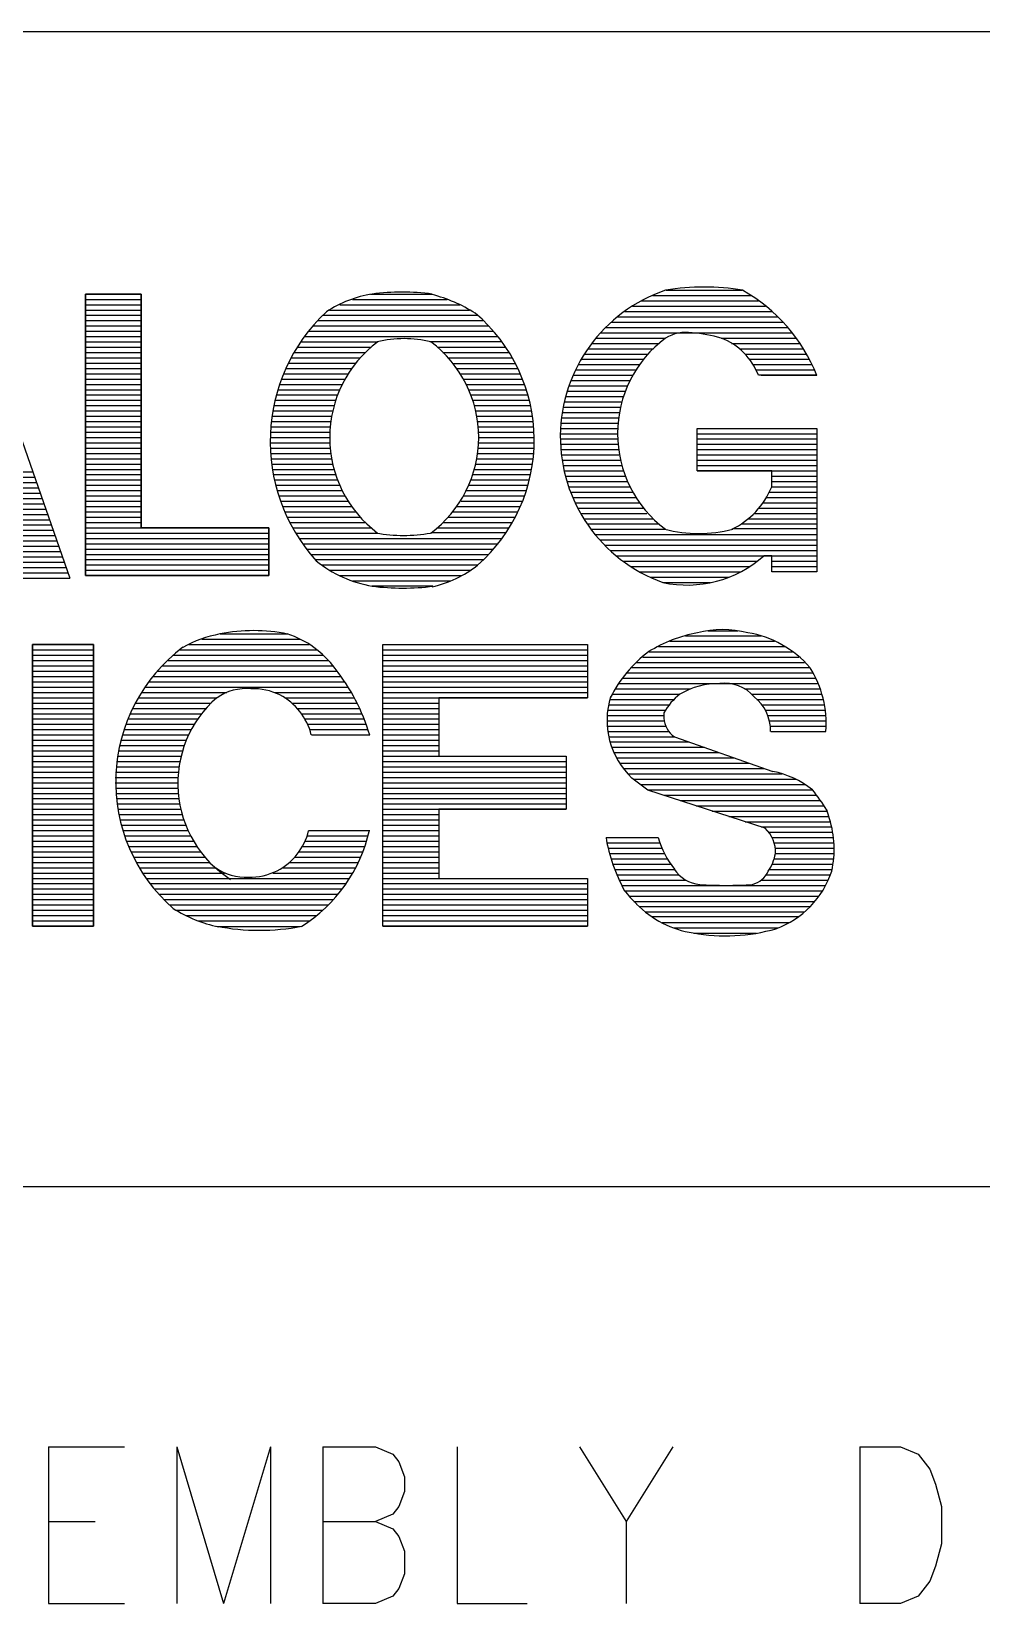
# Model space of a CAD drawing. Extents: x 12040 to 27945, y 10799 to 21199.
# Drawn here: x 26144 to 26514, y 11437 to 12049 of the extents above; entities that cross this region are included whole.
import ezdxf

# ---------------------------------------------------------------- set-up
doc = ezdxf.new("R2010")
doc.units = 0
doc.header["$MEASUREMENT"] = 0
doc.layers.add('ASSYDWGBOT_PHO', color=7, linetype='Continuous')

msp = doc.modelspace()

# ---------------------------------------------------------------- linework, layer by layer
at = {"layer": 'ASSYDWGBOT_PHO'}
for points in [[(23240.999, 12049.38), (27945, 12049.38)], [(26120.831, 11946.11), (26159.1, 11836.48)], [(26165.26, 11947.1), (26186.979, 11947.1)], [(26165.26, 11945.03), (26186.979, 11945.03)], [(26269.171, 11945.03), (26306.11, 11945.03)], [(26300.1, 11946.93), (26276.3, 11946.93)], [(26386.049, 11946.51), (26424.419, 11946.51)], [(26391.399, 11948.63), (26421, 11948.63)], [(26165.26, 11942.96), (26186.979, 11942.96)], [(26165.26, 11940.89), (26186.979, 11940.89)], [(26260.309, 11940.89), (26314.779, 11940.89)], [(26264.25, 11942.96), (26311.041, 11942.96)], [(26375.29, 11940.3), (26432.59, 11940.3)], [(26378.29, 11942.37), (26430.111, 11942.37)], [(26381.71, 11944.44), (26427.32, 11944.44)], [(26165.26, 11938.83), (26186.979, 11938.83)], [(26165.26, 11936.76), (26186.979, 11936.76)], [(26165.26, 11934.69), (26186.979, 11934.69)], [(26253.811, 11934.69), (26322.269, 11934.69)], [(26255.68, 11936.76), (26320, 11936.76)], [(26257.851, 11938.83), (26317.829, 11938.83)], [(26367.95, 11934.1), (26438.801, 11934.1)], [(26370.02, 11936.17), (26436.93, 11936.17)], [(26372.499, 11938.23), (26434.87, 11938.23)], [(26165.26, 11932.62), (26186.979, 11932.62)], [(26165.26, 11930.55), (26186.979, 11930.55)], [(26165.26, 11928.48), (26186.979, 11928.48)], [(26249.18, 11928.53), (26278.799, 11928.53)], [(26250.66, 11930.55), (26325.809, 11930.55)], [(26252.23, 11932.62), (26324.141, 11932.62)], [(26327.299, 11928.53), (26299.4, 11928.53)], [(26362.471, 11927.89), (26388.639, 11927.89)], [(26364.229, 11929.96), (26391.121, 11929.96)], [(26365.99, 11932.03), (26440.35, 11932.03)], [(26412.84, 11929.96), (26441.799, 11929.96)], [(26416.87, 11927.89), (26443.451, 11927.89)], [(26165.26, 11926.41), (26186.979, 11926.41)], [(26165.26, 11924.35), (26186.979, 11924.35)], [(26165.26, 11922.28), (26186.979, 11922.28)], [(26245.34, 11922.28), (26272.2, 11922.28)], [(26246.519, 11924.35), (26274.16, 11924.35)], [(26247.801, 11926.41), (26276.44, 11926.41)], [(26302.61, 11926.41), (26328.871, 11926.41)], [(26304.47, 11924.35), (26330.24, 11924.35)], [(26306.54, 11922.28), (26331.43, 11922.28)], [(26358.33, 11921.69), (26382.641, 11921.69)], [(26359.57, 11923.76), (26384.39, 11923.76)], [(26360.92, 11925.82), (26386.459, 11925.82)], [(26419.97, 11925.82), (26444.799, 11925.82)], [(26422.15, 11923.76), (26445.93, 11923.76)], [(26423.901, 11921.69), (26447.17, 11921.69)], [(26165.26, 11920.21), (26186.979, 11920.21)], [(26165.26, 11918.14), (26186.979, 11918.14)], [(26165.26, 11916.07), (26186.979, 11916.07)], [(26242.411, 11916.07), (26267.54, 11916.07)], [(26243.45, 11918.14), (26268.89, 11918.14)], [(26244.579, 11920.21), (26270.439, 11920.21)], [(26308.399, 11920), (26332.609, 11920)], [(26309.851, 11918.14), (26333.59, 11918.14)], [(26311.19, 11916.07), (26334.579, 11916.07)], [(26355.23, 11915.48), (26378.401, 11915.48)], [(26356.159, 11917.55), (26379.74, 11917.55)], [(26357.3, 11919.62), (26381.09, 11919.62)], [(26425.35, 11919.62), (26448.099, 11919.62)], [(26426.39, 11917.55), (26449.141, 11917.55)], [(26428.35, 11915.48), (26450.069, 11915.48)], [(26165.26, 11914), (26186.979, 11914)], [(26165.26, 11911.94), (26186.979, 11911.94)], [(26165.26, 11909.87), (26186.979, 11909.87)], [(26240.219, 11909.87), (26264.231, 11909.87)], [(26240.91, 11911.94), (26265.27, 11911.94)], [(26241.48, 11914), (26266.3, 11914)], [(26312.429, 11914), (26335.47, 11914)], [(26313.57, 11911.94), (26336.06, 11911.94)], [(26314.501, 11909.87), (26336.84, 11909.87)], [(26352.85, 11909.28), (26375.401, 11909.28)], [(26353.571, 11911.34), (26376.221, 11911.34)], [(26354.401, 11913.41), (26377.26, 11913.41)], [(26165.26, 11907.8), (26186.979, 11907.8)], [(26165.26, 11905.73), (26186.979, 11905.73)], [(26165.26, 11903.66), (26186.979, 11903.66)], [(26238.541, 11903.66), (26262.06, 11903.66)], [(26239.13, 11905.73), (26262.68, 11905.73)], [(26239.62, 11907.8), (26263.411, 11907.8)], [(26315.331, 11907.8), (26337.53, 11907.8)], [(26316.05, 11905.73), (26338.12, 11905.73)], [(26316.771, 11903.66), (26338.52, 11903.66)], [(26351.299, 11903.07), (26373.541, 11903.07)], [(26351.82, 11905.14), (26374.05, 11905.14)], [(26352.329, 11907.21), (26374.67, 11907.21)], [(26165.26, 11901.59), (26186.979, 11901.59)], [(26165.26, 11899.52), (26186.979, 11899.52)], [(26165.26, 11897.46), (26186.979, 11897.46)], [(26237.65, 11897.46), (26260.82, 11897.46)], [(26237.85, 11899.52), (26261.03, 11899.52)], [(26238.15, 11901.59), (26261.44, 11901.59)], [(26317.289, 11901.59), (26338.909, 11901.59)], [(26317.711, 11899.52), (26339.211, 11899.52)], [(26318.119, 11897.46), (26339.5, 11897.46)], [(26350.571, 11896.86), (26372.499, 11896.86)], [(26350.889, 11898.93), (26372.709, 11898.93)], [(26351.089, 11901), (26373.119, 11901)], [(26165.26, 11895.39), (26186.979, 11895.39)], [(26165.26, 11893.32), (26186.979, 11893.32)], [(26165.26, 11891.25), (26186.979, 11891.25)], [(26237.16, 11891.25), (26260.3, 11891.25)], [(26237.261, 11893.32), (26260.41, 11893.32)], [(26237.56, 11895.39), (26260.509, 11895.39)], [(26318.331, 11895.39), (26339.701, 11895.39)], [(26318.331, 11893.32), (26339.899, 11893.32)], [(26318.331, 11891.25), (26339.899, 11891.25)], [(26350.26, 11892.73), (26372.4, 11892.73)], [(26350.37, 11890.66), (26372.499, 11890.66)], [(26350.47, 11894.8), (26372.499, 11894.8)], [(26403.53, 11878.25), (26403.53, 11894.8)], [(26403.53, 11894.8), (26450.069, 11894.8)], [(26403.53, 11894.8), (26450.069, 11894.8)], [(26403.53, 11892.73), (26450.069, 11892.73)], [(26403.53, 11890.66), (26450.069, 11890.66)], [(26450.069, 11894.8), (26450.069, 11838.95)], [(26165.26, 11889.18), (26186.979, 11889.18)], [(26165.26, 11887.11), (26186.979, 11887.11)], [(26165.26, 11885.04), (26186.979, 11885.04)], [(26237.16, 11889.18), (26260.41, 11889.18)], [(26237.261, 11887.11), (26260.509, 11887.11)], [(26237.459, 11885.04), (26260.82, 11885.04)], [(26318.02, 11885.04), (26339.8, 11885.04)], [(26318.331, 11889.18), (26340, 11889.18)], [(26318.331, 11887.11), (26339.899, 11887.11)], [(26350.26, 11888.59), (26372.601, 11888.59)], [(26350.571, 11886.52), (26372.81, 11886.52)], [(26350.679, 11884.45), (26373.02, 11884.45)], [(26403.53, 11888.59), (26450.069, 11888.59)], [(26403.53, 11886.52), (26450.069, 11886.52)], [(26403.53, 11884.45), (26450.069, 11884.45)], [(26121.25, 11877.85), (26144.621, 11877.85)], [(26165.26, 11882.98), (26186.979, 11882.98)], [(26165.26, 11880.91), (26186.979, 11880.91)], [(26165.26, 11878.84), (26186.979, 11878.84)], [(26237.56, 11882.98), (26261.03, 11882.98)], [(26237.749, 11880.91), (26261.44, 11880.91)], [(26238.15, 11878.84), (26261.959, 11878.84)], [(26316.771, 11878.84), (26338.909, 11878.84)], [(26317.4, 11880.91), (26339.31, 11880.91)], [(26317.711, 11882.98), (26339.6, 11882.98)], [(26350.889, 11882.39), (26373.541, 11882.39)], [(26351.299, 11880.32), (26374.161, 11880.32)], [(26351.82, 11878.25), (26374.781, 11878.25)], [(26403.53, 11882.39), (26450.069, 11882.39)], [(26403.53, 11880.32), (26450.069, 11880.32)], [(26432.489, 11878.25), (26403.53, 11878.25)], [(26403.53, 11878.25), (26450.069, 11878.25)], [(26432.489, 11872.04), (26432.489, 11878.25)], [(26071.19, 11871.65), (26146.79, 11871.65)], [(26072.02, 11873.72), (26146.07, 11873.72)], [(26121.969, 11875.79), (26145.35, 11875.79)], [(26165.26, 11876.77), (26186.979, 11876.77)], [(26165.26, 11874.7), (26186.979, 11874.7)], [(26165.26, 11872.63), (26186.979, 11872.63)], [(26238.541, 11876.77), (26262.581, 11876.77)], [(26238.84, 11874.7), (26263.411, 11874.7)], [(26239.309, 11872.63), (26264.13, 11872.63)], [(26314.501, 11872.63), (26337.53, 11872.63)], [(26315.43, 11874.7), (26338.12, 11874.7)], [(26316.05, 11876.77), (26338.52, 11876.77)], [(26352.329, 11876.18), (26375.29, 11876.18)], [(26352.751, 11874.11), (26376.221, 11874.11)], [(26353.571, 11872.04), (26377.26, 11872.04)], [(26432.489, 11876.18), (26450.069, 11876.18)], [(26432.489, 11874.11), (26450.069, 11874.11)], [(26432.489, 11872.04), (26450.069, 11872.04)], [(26068.81, 11865.44), (26148.76, 11865.44)], [(26069.639, 11867.51), (26148.14, 11867.51)], [(26070.36, 11869.58), (26147.409, 11869.58)], [(26165.26, 11870.57), (26186.979, 11870.57)], [(26165.26, 11868.5), (26186.979, 11868.5)], [(26165.26, 11866.43), (26186.979, 11866.43)], [(26239.929, 11870.57), (26265.169, 11870.57)], [(26240.65, 11868.5), (26266.3, 11868.5)], [(26241.48, 11866.43), (26267.54, 11866.43)], [(26311.501, 11866.43), (26335.47, 11866.43)], [(26312.531, 11868.5), (26336.149, 11868.5)], [(26313.669, 11870.57), (26336.84, 11870.57)], [(26354.191, 11869.97), (26378.401, 11869.97)], [(26355.021, 11867.91), (26379.74, 11867.91)], [(26355.949, 11865.84), (26381.09, 11865.84)], [(26429.07, 11865.84), (26450.069, 11865.84)], [(26430.519, 11867.91), (26450.069, 11867.91)], [(26431.561, 11869.97), (26450.069, 11869.97)], [(26067.471, 11861.31), (26150.41, 11861.31)], [(26068.09, 11863.37), (26149.691, 11863.37)], [(26165.26, 11864.36), (26186.979, 11864.36)], [(26165.26, 11862.29), (26186.979, 11862.29)], [(26165.26, 11860.22), (26186.979, 11860.22)], [(26242.09, 11864.36), (26268.89, 11864.36)], [(26242.88, 11862.29), (26270.34, 11862.29)], [(26243.759, 11860.22), (26272.2, 11860.22)], [(26306.641, 11860.22), (26332.51, 11860.22)], [(26308.399, 11862.29), (26333.59, 11862.29)], [(26310.049, 11864.36), (26334.579, 11864.36)], [(26356.991, 11863.77), (26382.429, 11863.77)], [(26358.12, 11861.7), (26383.881, 11861.7)], [(26359.47, 11859.63), (26386.15, 11859.63)], [(26423.491, 11859.63), (26450.069, 11859.63)], [(26425.659, 11861.7), (26450.069, 11861.7)], [(26427.629, 11863.77), (26450.069, 11863.77)], [(26127.76, 11859.24), (26151.03, 11859.24)], [(26128.49, 11857.17), (26151.859, 11857.17)], [(26129.11, 11855.1), (26152.58, 11855.1)], [(26165.26, 11858.15), (26186.979, 11858.15)], [(26165.26, 11856.09), (26236.62, 11856.09)], [(26165.26, 11854.02), (26236.62, 11854.02)], [(26244.94, 11858.15), (26274.16, 11858.15)], [(26245.93, 11856.09), (26276.44, 11856.09)], [(26247.11, 11854.03), (26278.601, 11854.03)], [(26329, 11854.13), (26299.801, 11854.13)], [(26302.5, 11856.09), (26330.151, 11856.09)], [(26304.569, 11858.15), (26331.329, 11858.15)], [(26360.71, 11857.56), (26388.43, 11857.56)], [(26362.16, 11855.53), (26391.001, 11855.53)], [(26363.81, 11853.43), (26450.069, 11853.43)], [(26450.001, 11855.63), (26417.299, 11855.63)], [(26420.589, 11857.56), (26450.069, 11857.56)], [(26129.93, 11853.03), (26153.21, 11853.03)], [(26130.659, 11850.96), (26153.931, 11850.96)], [(26131.18, 11848.9), (26154.65, 11848.9)], [(26165.26, 11851.95), (26236.62, 11851.95)], [(26165.26, 11849.88), (26236.62, 11849.88)], [(26165.26, 11847.81), (26236.62, 11847.81)], [(26248.489, 11851.95), (26327.391, 11851.95)], [(26249.87, 11849.88), (26325.911, 11849.88)], [(26251.249, 11847.81), (26324.141, 11847.81)], [(26365.669, 11851.36), (26450.069, 11851.36)], [(26367.43, 11849.29), (26450.069, 11849.29)], [(26369.711, 11847.22), (26450.069, 11847.22)], [(26132.111, 11846.83), (26155.38, 11846.83)], [(26132.83, 11844.76), (26156.099, 11844.76)], [(26133.551, 11842.69), (26157.03, 11842.69)], [(26165.26, 11845.74), (26236.62, 11845.74)], [(26165.26, 11843.67), (26236.62, 11843.67)], [(26165.26, 11841.61), (26236.62, 11841.61)], [(26253.12, 11845.74), (26322.359, 11845.74)], [(26254.601, 11843.67), (26320.101, 11843.67)], [(26257.45, 11841.61), (26317.93, 11841.61)], [(26372.089, 11845.15), (26450.069, 11845.15)], [(26374.571, 11843.08), (26426.8, 11843.08)], [(26377.67, 11841.02), (26423.8, 11841.02)], [(26432.489, 11845.15), (26429.38, 11845.15)], [(26432.489, 11838.95), (26432.489, 11845.15)], [(26432.489, 11843.08), (26450.069, 11843.08)], [(26432.489, 11841.02), (26450.069, 11841.02)], [(26134.279, 11840.62), (26157.551, 11840.62)], [(26135, 11838.55), (26158.381, 11838.55)], [(26135.731, 11836.48), (26159.1, 11836.48)], [(26165.26, 11839.54), (26236.62, 11839.54)], [(26165.26, 11837.47), (26236.62, 11837.47)], [(26260.41, 11839.54), (26315.081, 11839.54)], [(26264.351, 11837.47), (26311.529, 11837.47)], [(26269.171, 11835.4), (26307.289, 11835.4)], [(26381.09, 11838.95), (26420.28, 11838.95)], [(26385.22, 11836.88), (26415.84, 11836.88)], [(26390.19, 11834.81), (26408.701, 11834.81)], [(26450.069, 11838.95), (26432.489, 11838.95)], [(26276.8, 11833.43), (26300.501, 11833.43)], [(26144.569, 11810.58), (26168.36, 11810.58)], [(26205.54, 11810.58), (26252.439, 11810.58)], [(26210.569, 11812.65), (26248.819, 11812.65)], [(26217.699, 11814.73), (26243.799, 11814.73)], [(26281.09, 11810.58), (26360.729, 11810.58)], [(26281.09, 11700.95), (26281.09, 11810.58)], [(26281.09, 11810.58), (26360.729, 11810.58)], [(26360.729, 11810.58), (26360.729, 11789.89)], [(26392.799, 11811.96), (26433.55, 11811.96)], [(26398.899, 11814.03), (26428.379, 11814.03)], [(26407.801, 11815.93), (26419.3, 11815.93)], [(26144.569, 11808.51), (26168.36, 11808.51)], [(26144.569, 11806.44), (26168.36, 11806.44)], [(26144.569, 11804.37), (26168.36, 11804.37)], [(26197.371, 11804.37), (26259.89, 11804.37)], [(26199.539, 11806.44), (26257.82, 11806.44)], [(26202.101, 11808.51), (26255.341, 11808.51)], [(26281.09, 11808.51), (26360.729, 11808.51)], [(26281.09, 11806.44), (26360.729, 11806.44)], [(26281.09, 11804.37), (26360.729, 11804.37)], [(26382.25, 11805.75), (26443.069, 11805.75)], [(26384.729, 11807.82), (26440.58, 11807.82)], [(26388.46, 11809.89), (26437.481, 11809.89)], [(26144.569, 11802.3), (26168.36, 11802.3)], [(26144.569, 11800.24), (26168.36, 11800.24)], [(26144.569, 11798.17), (26168.36, 11798.17)], [(26191.66, 11798.17), (26264.65, 11798.17)], [(26193.43, 11800.24), (26263.201, 11800.24)], [(26195.2, 11802.3), (26261.551, 11802.3)], [(26281.09, 11802.3), (26360.729, 11802.3)], [(26281.09, 11800.24), (26360.729, 11800.24)], [(26281.09, 11798.17), (26360.729, 11798.17)], [(26376.051, 11799.55), (26448.549, 11799.55)], [(26377.81, 11801.62), (26447.411, 11801.62)], [(26379.77, 11803.68), (26445.339, 11803.68)], [(26144.569, 11796.1), (26168.36, 11796.1)], [(26144.569, 11794.03), (26168.36, 11794.03)], [(26144.569, 11791.96), (26168.36, 11791.96)], [(26187.321, 11791.96), (26220.28, 11791.96)], [(26188.601, 11794.03), (26231.76, 11794.03)], [(26190.18, 11796.1), (26234.14, 11796.1)], [(26230.73, 11794.03), (26267.441, 11794.03)], [(26233.521, 11796.1), (26266.199, 11796.1)], [(26238.899, 11791.96), (26268.681, 11791.96)], [(26281.09, 11796.1), (26360.729, 11796.1)], [(26281.09, 11794.03), (26360.729, 11794.03)], [(26281.09, 11791.96), (26360.729, 11791.96)], [(26371.599, 11793.34), (26400.869, 11793.34)], [(26372.94, 11795.41), (26450.621, 11795.41)], [(26374.39, 11797.48), (26449.69, 11797.48)], [(26421.97, 11793.34), (26451.441, 11793.34)], [(26144.569, 11789.89), (26168.36, 11789.89)], [(26144.569, 11787.83), (26168.36, 11787.83)], [(26184.66, 11787.83), (26214.18, 11787.83)], [(26185.94, 11789.89), (26216.45, 11789.89)], [(26242.929, 11789.89), (26269.819, 11789.89)], [(26245.72, 11787.83), (26270.96, 11787.83)], [(26281.09, 11789.89), (26360.729, 11789.89)], [(26281.09, 11787.83), (26302.811, 11787.83)], [(26360.729, 11789.89), (26302.811, 11789.89)], [(26302.811, 11789.89), (26302.811, 11767.14)], [(26368.91, 11787.14), (26392.7, 11787.14)], [(26369.32, 11789.2), (26394.251, 11789.2)], [(26370.26, 11791.27), (26396.73, 11791.27)], [(26424.761, 11791.27), (26452.061, 11791.27)], [(26426.729, 11789.2), (26452.681, 11789.2)], [(26428.65, 11787.14), (26452.999, 11787.14)], [(26144.569, 11785.76), (26168.36, 11785.76)], [(26144.569, 11783.69), (26168.36, 11783.69)], [(26144.569, 11781.62), (26168.36, 11781.62)], [(26181.81, 11781.62), (26209.009, 11781.62)], [(26182.84, 11783.69), (26210.56, 11783.69)], [(26183.58, 11785.76), (26212.21, 11785.76)], [(26247.789, 11785.76), (26271.99, 11785.76)], [(26249.439, 11783.69), (26272.82, 11783.69)], [(26250.69, 11781.62), (26273.649, 11781.62)], [(26281.09, 11785.76), (26302.811, 11785.76)], [(26281.09, 11783.69), (26302.811, 11783.69)], [(26281.09, 11781.62), (26302.811, 11781.62)], [(26368.29, 11780.93), (26390.73, 11780.93)], [(26368.389, 11783), (26390.53, 11783)], [(26368.601, 11785.07), (26391.15, 11785.07)], [(26430.031, 11785.07), (26453.31, 11785.07)], [(26430.91, 11783), (26453.621, 11783)], [(26431.601, 11780.93), (26453.621, 11780.93)], [(26144.569, 11779.55), (26168.36, 11779.55)], [(26144.569, 11777.48), (26168.36, 11777.48)], [(26144.569, 11775.41), (26168.36, 11775.41)], [(26179.63, 11775.41), (26205.391, 11775.41)], [(26180.25, 11777.48), (26206.421, 11777.48)], [(26181.08, 11779.55), (26207.56, 11779.55)], [(26251.82, 11779.55), (26274.469, 11779.55)], [(26252.55, 11777.48), (26275.2, 11777.48)], [(26253.269, 11775.41), (26275.921, 11775.41)], [(26281.09, 11779.55), (26302.811, 11779.55)], [(26281.09, 11777.48), (26302.811, 11777.48)], [(26281.09, 11775.41), (26302.811, 11775.41)], [(26368.29, 11778.86), (26391.121, 11778.86)], [(26368.601, 11776.79), (26392.401, 11776.79)], [(26369.011, 11774.72), (26394.569, 11774.72)], [(26394.65, 11774.65), (26432.92, 11761.21)], [(26431.999, 11778.86), (26453.621, 11778.86)], [(26432.19, 11776.79), (26453.621, 11776.79)], [(26144.569, 11773.35), (26168.36, 11773.35)], [(26144.569, 11771.28), (26168.36, 11771.28)], [(26144.569, 11769.21), (26168.36, 11769.21)], [(26177.98, 11769.21), (26203.011, 11769.21)], [(26178.499, 11771.28), (26203.63, 11771.28)], [(26179.01, 11773.35), (26204.46, 11773.35)], [(26281.09, 11773.35), (26302.811, 11773.35)], [(26281.09, 11771.28), (26302.811, 11771.28)], [(26281.09, 11769.21), (26302.811, 11769.21)], [(26369.431, 11772.66), (26400.379, 11772.66)], [(26370.15, 11770.59), (26406.29, 11770.59)], [(26370.88, 11768.52), (26412.001, 11768.52)], [(26144.569, 11767.14), (26168.36, 11767.14)], [(26144.569, 11765.07), (26168.36, 11765.07)], [(26144.569, 11763), (26168.36, 11763)], [(26177.151, 11763), (26201.66, 11763)], [(26177.361, 11765.07), (26201.969, 11765.07)], [(26177.67, 11767.14), (26202.49, 11767.14)], [(26281.09, 11767.14), (26352.461, 11767.14)], [(26281.09, 11765.07), (26352.461, 11765.07)], [(26281.09, 11763), (26352.461, 11763)], [(26302.811, 11767.14), (26352.461, 11767.14)], [(26352.461, 11767.14), (26352.461, 11746.46)], [(26372.009, 11766.45), (26417.91, 11766.45)], [(26373.289, 11764.38), (26423.82, 11764.38)], [(26374.769, 11762.31), (26429.729, 11762.31)], [(26144.569, 11760.93), (26168.36, 11760.93)], [(26144.569, 11758.87), (26168.36, 11758.87)], [(26144.569, 11756.8), (26168.36, 11756.8)], [(26176.84, 11758.87), (26201.25, 11758.87)], [(26176.84, 11756.8), (26201.151, 11756.8)], [(26176.941, 11760.93), (26201.46, 11760.93)], [(26281.09, 11760.93), (26352.461, 11760.93)], [(26281.09, 11758.87), (26352.461, 11758.87)], [(26281.09, 11756.8), (26352.461, 11756.8)], [(26376.44, 11760.25), (26436.529, 11760.25)], [(26384.22, 11753.94), (26378.071, 11758.56)], [(26378.611, 11758.18), (26441.851, 11758.18)], [(26381.371, 11756.11), (26445.589, 11756.11)], [(26144.569, 11754.73), (26168.36, 11754.73)], [(26144.569, 11752.66), (26168.36, 11752.66)], [(26144.569, 11750.59), (26168.36, 11750.59)], [(26176.941, 11754.73), (26201.25, 11754.73)], [(26177.05, 11752.66), (26201.349, 11752.66)], [(26177.25, 11750.59), (26201.559, 11750.59)], [(26281.09, 11754.73), (26352.461, 11754.73)], [(26281.09, 11752.66), (26352.461, 11752.66)], [(26281.09, 11750.59), (26352.461, 11750.59)], [(26384.22, 11754.04), (26448.351, 11754.04)], [(26429.899, 11739.06), (26384.22, 11753.94)], [(26390.53, 11751.97), (26450.02, 11751.97)], [(26396.83, 11749.9), (26451.5, 11749.9)], [(26144.569, 11748.52), (26168.36, 11748.52)], [(26144.569, 11746.46), (26168.36, 11746.46)], [(26144.569, 11744.39), (26168.36, 11744.39)], [(26177.561, 11748.52), (26201.87, 11748.52)], [(26177.87, 11746.46), (26202.28, 11746.46)], [(26178.391, 11744.39), (26202.9, 11744.39)], [(26281.09, 11748.52), (26352.461, 11748.52)], [(26281.09, 11746.46), (26352.461, 11746.46)], [(26281.09, 11744.39), (26302.811, 11744.39)], [(26352.461, 11746.46), (26302.811, 11746.46)], [(26302.811, 11746.46), (26302.811, 11719.56)], [(26403.13, 11747.83), (26452.98, 11747.83)], [(26409.34, 11745.77), (26454.06, 11745.77)], [(26415.84, 11743.7), (26454.75, 11743.7)], [(26144.569, 11742.32), (26168.36, 11742.32)], [(26144.569, 11740.25), (26168.36, 11740.25)], [(26144.569, 11738.18), (26168.36, 11738.18)], [(26178.81, 11742.32), (26203.52, 11742.32)], [(26179.43, 11740.25), (26204.25, 11740.25)], [(26179.84, 11738.18), (26205.08, 11738.18)], [(26252.131, 11738.18), (26275.921, 11738.18)], [(26281.09, 11742.32), (26302.811, 11742.32)], [(26281.09, 11740.25), (26302.811, 11740.25)], [(26281.09, 11738.18), (26302.811, 11738.18)], [(26422.15, 11741.63), (26455.24, 11741.63)], [(26428.35, 11739.56), (26455.83, 11739.56)], [(26431.4, 11737.49), (26456.23, 11737.49)], [(26144.569, 11736.11), (26168.36, 11736.11)], [(26144.569, 11734.04), (26168.36, 11734.04)], [(26144.569, 11731.98), (26168.36, 11731.98)], [(26180.429, 11736.11), (26206.11, 11736.11)], [(26181.21, 11734.04), (26207.251, 11734.04)], [(26181.999, 11731.98), (26208.59, 11731.98)], [(26249.76, 11731.98), (26273.96, 11731.98)], [(26250.79, 11734.04), (26274.58, 11734.04)], [(26251.511, 11736.11), (26275.299, 11736.11)], [(26281.09, 11736.11), (26302.811, 11736.11)], [(26281.09, 11734.04), (26302.811, 11734.04)], [(26281.09, 11731.98), (26302.811, 11731.98)], [(26367.979, 11735.42), (26388.26, 11735.44)], [(26368.361, 11733.35), (26388.981, 11733.35)], [(26368.811, 11735.42), (26388.25, 11735.42)], [(26368.86, 11731.29), (26389.74, 11731.29)], [(26432.779, 11735.42), (26456.52, 11735.42)], [(26433.571, 11733.35), (26456.72, 11733.35)], [(26433.969, 11731.29), (26456.82, 11731.29)], [(26144.569, 11729.91), (26168.36, 11729.91)], [(26144.569, 11727.84), (26168.36, 11727.84)], [(26144.569, 11725.77), (26168.36, 11725.77)], [(26182.989, 11729.91), (26210.14, 11729.91)], [(26183.969, 11727.84), (26211.8, 11727.84)], [(26185.061, 11725.77), (26213.56, 11725.77)], [(26244.789, 11725.77), (26271.469, 11725.77)], [(26246.861, 11727.84), (26272.409, 11727.84)], [(26248.51, 11729.91), (26273.23, 11729.91)], [(26281.09, 11729.91), (26302.811, 11729.91)], [(26281.09, 11727.84), (26302.811, 11727.84)], [(26281.09, 11725.77), (26302.811, 11725.77)], [(26369.35, 11729.22), (26390.72, 11729.22)], [(26369.94, 11727.15), (26391.809, 11727.15)], [(26370.63, 11725.08), (26393.089, 11725.08)], [(26432.779, 11725.08), (26456.32, 11725.08)], [(26433.47, 11727.15), (26456.619, 11727.15)], [(26433.969, 11729.22), (26456.72, 11729.22)], [(26144.569, 11723.7), (26168.36, 11723.7)], [(26144.569, 11721.63), (26168.36, 11721.63)], [(26144.569, 11719.56), (26168.36, 11719.56)], [(26186.239, 11723.7), (26215.62, 11723.7)], [(26187.519, 11721.63), (26219.351, 11721.63)], [(26188.9, 11719.56), (26218, 11719.56)], [(26218, 11719.56), (26268.061, 11719.56)], [(26238.171, 11721.63), (26269.3, 11721.63)], [(26242.21, 11723.7), (26270.439, 11723.7)], [(26281.09, 11723.7), (26302.811, 11723.7)], [(26281.09, 11721.63), (26302.811, 11721.63)], [(26281.09, 11719.56), (26360.729, 11719.56)], [(26302.811, 11719.56), (26360.729, 11719.56)], [(26360.729, 11719.56), (26360.729, 11700.95)], [(26371.321, 11723.01), (26394.569, 11723.01)], [(26372.21, 11720.94), (26396.339, 11720.94)], [(26373.091, 11718.88), (26399, 11718.88)], [(26428.65, 11718.88), (26454.451, 11718.88)], [(26430.42, 11720.94), (26455.24, 11720.94)], [(26431.7, 11723.01), (26456.03, 11723.01)], [(26144.569, 11717.5), (26168.36, 11717.5)], [(26144.569, 11715.43), (26168.36, 11715.43)], [(26144.569, 11713.36), (26168.36, 11713.36)], [(26190.371, 11717.5), (26218, 11717.5)], [(26192.15, 11715.43), (26265.169, 11715.43)], [(26193.821, 11713.36), (26263.611, 11713.36)], [(26217.381, 11717.5), (26266.609, 11717.5)], [(26281.09, 11717.5), (26360.729, 11717.5)], [(26281.09, 11715.43), (26360.729, 11715.43)], [(26281.09, 11713.36), (26360.729, 11713.36)], [(26374.081, 11716.81), (26453.47, 11716.81)], [(26375.259, 11714.74), (26452.379, 11714.74)], [(26376.841, 11712.67), (26450.911, 11712.67)], [(26144.569, 11711.29), (26168.36, 11711.29)], [(26144.569, 11709.22), (26168.36, 11709.22)], [(26144.569, 11707.15), (26168.36, 11707.15)], [(26195.89, 11711.29), (26261.749, 11711.29)], [(26197.96, 11709.22), (26259.79, 11709.22)], [(26200.621, 11707.15), (26257.62, 11707.15)], [(26281.09, 11711.29), (26360.729, 11711.29)], [(26281.09, 11709.22), (26360.729, 11709.22)], [(26281.09, 11707.15), (26360.729, 11707.15)], [(26378.811, 11710.6), (26449.329, 11710.6)], [(26380.97, 11708.53), (26447.46, 11708.53)], [(26383.341, 11706.46), (26445.19, 11706.46)], [(26144.569, 11705.09), (26168.36, 11705.09)], [(26144.569, 11703.02), (26168.36, 11703.02)], [(26144.569, 11700.95), (26168.36, 11700.95)], [(26204.359, 11705.09), (26255.239, 11705.09)], [(26209.19, 11703.02), (26252.55, 11703.02)], [(26216.7, 11700.83), (26248.8, 11700.83)], [(26281.09, 11705.09), (26360.729, 11705.09)], [(26281.09, 11703.02), (26360.729, 11703.02)], [(26360.729, 11700.95), (26281.09, 11700.95)], [(26281.09, 11700.95), (26360.729, 11700.95)], [(26385.7, 11704.71), (26443.029, 11704.71)], [(26389.839, 11702.33), (26439.14, 11702.33)], [(26394.569, 11700.26), (26434.9, 11700.26)], [(26402.21, 11698.19), (26426.519, 11698.19)], [(27941, 11599.38), (25445, 11599.38)], [(26150.86, 11498.16), (26150.86, 11437.13)], [(26150.86, 11498.16), (26180.41, 11498.16)], [(26200.859, 11498.16), (26200.859, 11437.13)], [(26200.859, 11498.16), (26219.049, 11437.13)], [(26237.23, 11498.16), (26219.049, 11437.13)], [(26237.23, 11498.16), (26237.23, 11437.13)], [(26257.681, 11498.16), (26257.681, 11437.13)], [(26257.681, 11498.16), (26278.139, 11498.16)], [(26278.139, 11498.16), (26284.95, 11495.25)], [(26309.95, 11498.16), (26309.95, 11437.13)], [(26357.679, 11498.16), (26375.86, 11469.09)], [(26394.051, 11498.16), (26375.86, 11469.09)], [(26466.77, 11498.16), (26466.77, 11437.13)], [(26466.77, 11498.16), (26482.679, 11498.16)], [(26482.679, 11498.16), (26489.5, 11495.25)], [(26284.95, 11495.25), (26287.23, 11492.34)], [(26287.23, 11492.34), (26289.499, 11486.53)], [(26489.5, 11495.25), (26494.049, 11489.44)], [(26289.499, 11486.53), (26289.499, 11480.72)], [(26494.049, 11489.44), (26496.321, 11483.63)], [(26289.499, 11480.72), (26287.23, 11474.91)], [(26496.321, 11483.63), (26498.59, 11474.91)], [(26287.23, 11474.91), (26284.95, 11472)], [(26498.59, 11474.91), (26498.59, 11460.38)], [(26150.86, 11469.09), (26169.05, 11469.09)], [(26257.681, 11469.09), (26278.139, 11469.09)], [(26284.95, 11472), (26278.139, 11469.09)], [(26278.139, 11469.09), (26284.95, 11466.19)], [(26375.86, 11469.09), (26375.86, 11437.13)], [(26284.95, 11466.19), (26287.23, 11463.28)], [(26287.23, 11463.28), (26289.499, 11457.47)], [(26289.499, 11457.47), (26289.499, 11448.75)], [(26498.59, 11460.38), (26496.321, 11451.66)], [(26496.321, 11451.66), (26494.049, 11445.84)], [(26289.499, 11448.75), (26287.23, 11442.94)], [(26494.049, 11445.84), (26489.5, 11440.03)], [(26150.86, 11437.13), (26180.41, 11437.13)], [(26278.139, 11437.13), (26257.681, 11437.13)], [(26284.95, 11440.03), (26278.139, 11437.13)], [(26287.23, 11442.94), (26284.95, 11440.03)], [(26309.95, 11437.13), (26337.231, 11437.13)], [(26482.679, 11437.13), (26466.77, 11437.13)], [(26489.5, 11440.03), (26482.679, 11437.13)]]:
    msp.add_lwpolyline(points, dxfattribs=at)
for points in [[(26165.26, 11837.47), (26165.26, 11947.1)], [(26165.26, 11947.1), (26186.979, 11947.1)], [(26186.979, 11947.1), (26186.979, 11856.09)], [(26186.979, 11856.09), (26236.62, 11856.09)], [(26236.62, 11856.09), (26236.62, 11837.47)], [(26236.62, 11837.47), (26165.26, 11837.47)], [(26144.569, 11810.58), (26144.569, 11700.95)], [(26168.36, 11810.58), (26144.569, 11810.58)], [(26168.36, 11700.95), (26168.36, 11810.58)], [(26144.569, 11700.95), (26168.36, 11700.95)]]:
    msp.add_lwpolyline(points, close=True, dxfattribs=at)
for points in [[(26276.991, 11947.11, 0.105965), (26259.05, 11940.22)], [(26300.261, 11947.1, 0.06466), (26276.89, 11947.1)], [(26317.011, 11939.63, 0.078248), (26300.22, 11946.92)], [(26391.1, 11948.57, 0.710656), (26390.1, 11834.8)], [(26421.19, 11948.56, 0.084433), (26391.19, 11948.59)], [(26450.081, 11915.44, 0.172274), (26421.15, 11948.56)], [(26259.05, 11940.22, 0.408575), (26255.07, 11843.21)], [(26317.909, 11841.49, 0.458879), (26317.051, 11939.61)], [(26279.06, 11928.51, 0.501305), (26278.99, 11854.04)], [(26299.761, 11928.53, 0.117056), (26278.86, 11928.52)], [(26299.681, 11853.99, 0.501359), (26299.74, 11928.46)], [(26391.15, 11929.98, 0.501265), (26391.081, 11855.52)], [(26401.47, 11932.03, 0.170944), (26391.121, 11929.96)], [(26412.83, 11929.96, 0.051505), (26401.461, 11932.03)], [(26427.32, 11915.48, 0.215292), (26412.84, 11929.96)], [(26450.069, 11915.48), (26427.32, 11915.48, 0.215292)], [(26416.969, 11855.5, 0.18488), (26432.489, 11872.04)], [(26278.561, 11854.03, 0.085318), (26299.629, 11854.01)], [(26390.9, 11855.53, 0.129852), (26417.299, 11855.53)], [(26255.091, 11843.18, 0.125017), (26276.951, 11833.33)], [(26300.28, 11833.12, 0.11036), (26317.93, 11841.51)], [(26390.091, 11834.81, 0.240584), (26429.39, 11845.16)], [(26276.899, 11833.34, 0.060731), (26300.68, 11833.32)], [(26217.609, 11814.72, 0.079145), (26203.18, 11809.51)], [(26243.94, 11814.7, 0.100244), (26217.621, 11814.72)], [(26262.461, 11801.29, 0.15837), (26243.839, 11814.72)], [(26403.601, 11815.21, 0.090551), (26384.569, 11807.84)], [(26423.21, 11815.2, 0.122772), (26403.561, 11815.2)], [(26447.411, 11801.62, 0.176359), (26423.201, 11815.2)], [(26203.199, 11809.53, 0.47749), (26199.39, 11707.86)], [(26384.51, 11807.81, 0.113475), (26369.631, 11789.91)], [(26275.93, 11775.38, 0.093195), (26262.501, 11801.24)], [(26453.609, 11776.77, 0.161065), (26447.42, 11801.59)], [(26229.7, 11793.41, 0.171392), (26216.459, 11789.9)], [(26240.91, 11790.98, 0.124546), (26229.691, 11793.41)], [(26412.239, 11795.41, 0.139263), (26396.721, 11791.27)], [(26425.69, 11790.24, 0.255288), (26412.251, 11795.41)], [(26216.351, 11789.9, 0.501324), (26221.741, 11719.15)], [(26253.17, 11775.41, 0.215274), (26240.919, 11790.98)], [(26369.74, 11790.37, 0.284823), (26378.09, 11758.55)], [(26396.749, 11791.28, 0.10551), (26390.539, 11784.05)], [(26432.091, 11776.81, 0.229908), (26425.68, 11790.24)], [(26390.53, 11784.03), (26390.53, 11781.96, 0.236803)], [(26390.53, 11781.96, 0.236803), (26394.661, 11774.65)], [(26448.33, 11754.05, 0.121898), (26432.92, 11761.21)], [(26453.96, 11746.15, 0.030989), (26448.37, 11754)], [(26454.99, 11742.8, 0.030565), (26453.951, 11746.18)], [(26239.88, 11722.51, 0.215345), (26252.131, 11738.08)], [(26249.359, 11700.85, 0.201183), (26275.82, 11738.3)], [(26433.96, 11729.22, 0.228322), (26429.899, 11739.06)], [(26455.891, 11722.39, 0.132553), (26455, 11742.75)], [(26367.97, 11735.46, 0.082632), (26375.059, 11714.95)], [(26388.269, 11735.41, 0.09058), (26394.59, 11723.14)], [(26431.19, 11722.36, 0.101948), (26433.969, 11729.22)], [(26215.94, 11723.6, 0.171414), (26228.661, 11720.08)], [(26228.649, 11720.08, 0.124539), (26239.88, 11722.51)], [(26394.569, 11723.17, 0.23867), (26404.499, 11717.17)], [(26424.98, 11717.18, 0.226845), (26431.179, 11722.35)], [(26434.13, 11699.92, 0.230922), (26455.879, 11722.37)], [(26375.099, 11714.89, 0.033636), (26379.91, 11709.49)], [(26404.461, 11717.17, 0.034495), (26425.07, 11717.19)], [(26199.421, 11707.84, 0.093617), (26217.051, 11700.71)], [(26379.869, 11709.53, 0.160586), (26401.88, 11698.3)], [(26216.379, 11700.96, 0.098482), (26249.47, 11700.93)], [(26401.951, 11698.28, 0.115274), (26434.21, 11699.95)]]:
    msp.add_lwpolyline(points, format="xyb", dxfattribs=at)

doc.saveas('drawing.dxf')
